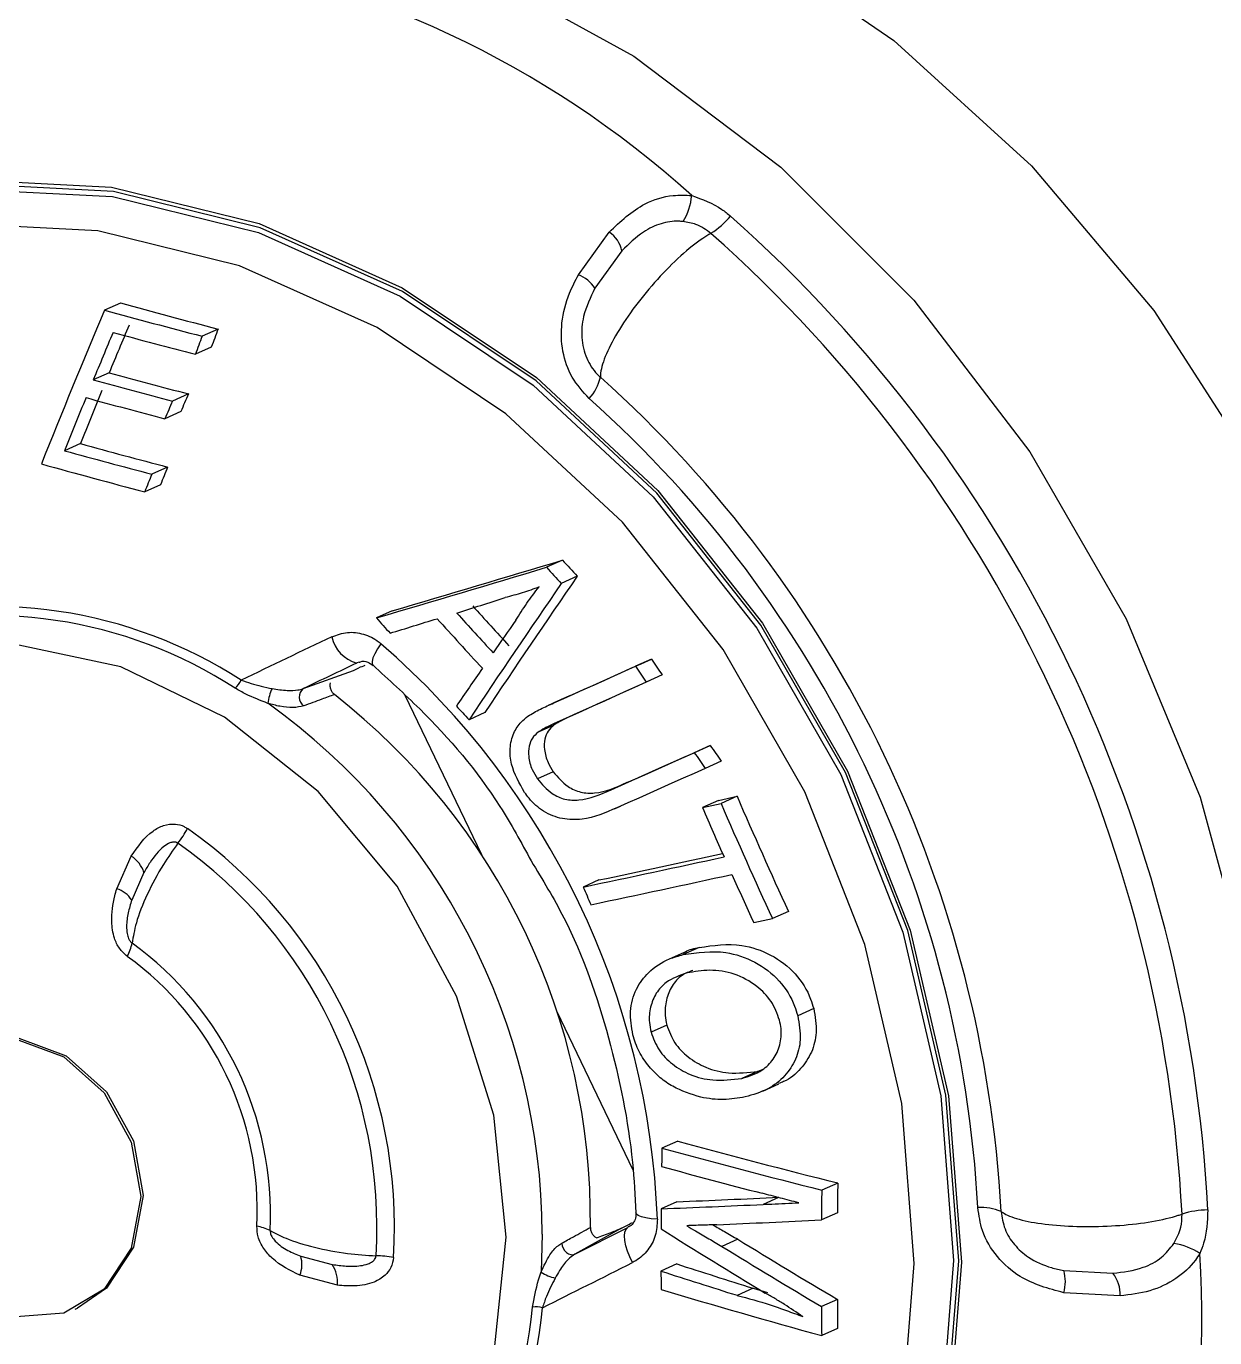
# Model space of a CAD drawing. Header units: millimetres. Extents: x 12 to 854, y 4 to 555.
# Drawn here: x 681.68 to 686.58, y 424.49 to 429.9 of the extents above; entities that cross this region are included whole.
import ezdxf

# ---------------------------------------------------------------- set-up
doc = ezdxf.new("R2010")
doc.units = ezdxf.units.MM

msp = doc.modelspace()

# ---------------------------------------------------------------- linework, layer by layer
at = {"color": 7, "linetype": 'Continuous', "lineweight": 25}
for p, q in [((683.9565, 428.8761), (684.0833, 429.0522)), ((684.1358, 428.9744), (684.0247, 428.8201)), ((682.0665, 428.7594), (682.0005, 428.7298)), ((682.4697, 428.652), (682.4037, 428.6224)), ((682.4415, 428.5774), (682.3757, 428.5479)), ((682.0203, 428.4717), (681.9547, 428.4423)), ((682.3471, 428.3844), (682.2815, 428.355)), ((682.3156, 428.3113), (682.2501, 428.282)), ((681.9013, 428.1794), (681.8361, 428.1501)), ((682.2614, 428.0827), (682.1962, 428.0534)), ((682.2322, 428.0097), (682.1671, 427.9805)), ((683.8906, 427.6987), (683.8246, 427.6692)), ((683.9518, 427.6321), (683.8858, 427.6026)), ((683.188, 427.4896), (683.1229, 427.4604)), ((683.0513, 427.2782), (683.0419, 427.2745)), ((684.2578, 427.2905), (684.1918, 427.2609)), ((682.8209, 427.1688), (683.0283, 427.2442)), ((683.0283, 427.2442), (683.0498, 427.2549)), ((684.3016, 427.2251), (684.2356, 427.1955)), ((683.2405, 427.1419), (683.5562, 426.4849)), ((683.897, 427.1288), (683.8315, 427.0995)), ((683.9199, 427.139), (683.8544, 427.1097)), ((683.897, 427.1288), (683.9199, 427.139)), ((683.57, 427.0697), (683.5049, 427.0405)), ((683.8555, 427.018), (683.7902, 426.9887)), ((683.9217, 427.0536), (683.8563, 427.0243)), ((684.5004, 426.9342), (684.4344, 426.9046)), ((684.5456, 426.8693), (684.4796, 426.8397)), ((683.8525, 426.8261), (683.7873, 426.7969)), ((684.1565, 426.7809), (684.0911, 426.7515)), ((684.105, 426.6726), (684.1306, 426.684)), ((684.5339, 426.708), (684.468, 426.6785)), ((684.468, 426.6785), (684.5448, 426.6952)), ((684.5339, 426.708), (684.6108, 426.7247)), ((684.6108, 426.7247), (684.5448, 426.6952)), ((682.0518, 426.3436), (682.1114, 426.4779)), ((682.1637, 426.4106), (682.1132, 426.2969)), ((684.041, 426.3795), (683.9759, 426.3503)), ((684.8228, 426.2499), (684.7568, 426.2203)), ((684.6796, 426.2037), (684.7568, 426.2203)), ((684.4545, 426.1013), (684.389, 426.072)), ((684.3927, 426.0809), (684.3274, 426.0516)), ((683.8672, 425.8375), (684.1814, 425.1836)), ((684.927, 425.8493), (684.861, 425.8197)), ((684.321, 425.7812), (684.2559, 425.752)), ((684.6957, 425.5901), (684.718, 425.5994)), ((684.6957, 425.5901), (684.6302, 425.5607)), ((684.7177, 425.5085), (684.7833, 425.538)), ((684.3659, 425.3027), (684.3008, 425.2735)), ((685.0263, 425.1295), (684.9604, 425.1)), ((684.3627, 425.0524), (684.2976, 425.0232)), ((685.025, 425.0071), (684.9591, 424.9776)), ((683.9417, 424.8363), (684.1606, 424.9461)), ((684.1339, 424.9431), (684.1555, 424.9538)), ((684.1339, 424.9431), (683.9417, 424.8363)), ((684.6138, 424.8975), (684.5484, 424.8682)), ((682.8106, 424.8275), (682.9408, 424.7934)), ((684.3621, 424.7955), (684.297, 424.7663)), ((682.9617, 424.7082), (682.8074, 424.7491)), ((685.9588, 424.7684), (686.162, 424.7573)), ((684.6768, 424.6956), (684.6114, 424.6662)), ((684.6768, 424.6956), (684.7371, 424.6782)), ((686.1917, 424.664), (685.9588, 424.6768)), ((685.0249, 424.6496), (684.9589, 424.6201)), ((681.8795, 424.6095), (681.8892, 424.6138)), ((685.026, 424.5297), (684.9601, 424.5002))]:
    msp.add_line(p, q, dxfattribs=at)
at = {"color": 8, "linetype": 'Continuous', "lineweight": 25}
for p, q in [((684.7814, 425.0696), (684.7181, 425.0412)), ((683.8071, 424.9186), (683.8023, 424.7625))]:
    msp.add_line(p, q, dxfattribs=at)
at = {"color": 7, "linetype": 'Continuous', "lineweight": 25, "flags": 128}
for points in [[(680.263, 430.3032), (680.6578, 430.5295), (681.2773, 430.7697), (681.9343, 430.8975), (682.6141, 430.9102), (683.3017, 430.8075), (683.9815, 430.5916), (684.6385, 430.2674), (685.258, 429.8421), (685.826, 429.3252), (686.33, 428.7283), (686.7587, 428.0647), (687.1025, 427.3492), (687.3537, 426.5979), (687.5067, 425.8274), (687.558, 425.055)], [(678.5768, 426.5217), (678.735, 427.1565), (678.9934, 427.7358), (679.3439, 428.2419), (679.7761, 428.6593), (680.2768, 428.9755), (680.8308, 429.1809), (681.4212, 429.2691), (682.0301, 429.2375), (682.639, 429.0871), (683.2294, 428.8225), (683.7834, 428.4516), (684.2841, 427.9857), (684.7163, 427.4391), (685.0669, 426.8282), (685.3252, 426.1718), (685.4834, 425.4896), (685.5367, 424.8025)], [(685.5254, 424.8089), (685.4724, 425.4923), (685.315, 426.1707), (685.0581, 426.8235), (684.7095, 427.431), (684.2796, 427.9747), (683.7817, 428.438), (683.2308, 428.8069), (682.6436, 429.0701), (682.038, 429.2197), (681.4324, 429.2511), (680.8453, 429.1633), (680.2943, 428.9591), (679.7964, 428.6446), (679.3666, 428.2294), (679.0179, 427.7261), (678.761, 427.15), (678.6037, 426.5187)], [(678.6171, 426.511), (678.7736, 427.1392), (679.0292, 427.7124), (679.3762, 428.2131), (679.8038, 428.6263), (680.2993, 428.9392), (680.8474, 429.1423), (681.4317, 429.2296), (682.0342, 429.1984), (682.6367, 429.0496), (683.2209, 428.7877), (683.7691, 428.4207), (684.2645, 427.9597), (684.6922, 427.4188), (685.0391, 426.8143), (685.2948, 426.1647), (685.4513, 425.4897), (685.504, 424.8098), (685.4513, 424.1457)], [(685.3414, 424.7978), (685.2903, 425.4577), (685.1383, 426.1129), (684.8902, 426.7435), (684.5535, 427.3302), (684.1383, 427.8553), (683.6574, 428.3027), (683.1253, 428.659), (682.5582, 428.9132), (681.9734, 429.0576), (681.3885, 429.088), (680.8214, 429.0032), (680.2893, 428.806), (679.8084, 428.5023), (679.3933, 428.1013), (679.0565, 427.6152), (678.8084, 427.0588), (678.6565, 426.449)], [(683.6588, 424.9057), (683.6069, 425.4087), (683.4539, 425.9001), (683.2083, 426.3535), (682.8831, 426.7443), (682.4959, 427.0514), (682.0676, 427.2584), (681.6213, 427.3541), (681.181, 427.3333), (680.7705, 427.1972), (680.4119, 426.953), (680.1245, 426.6139), (679.9239, 426.1983), (679.8208, 425.7285), (679.8208, 425.2299), (679.9239, 424.7292), (680.1245, 424.2537)], [(683.9199, 427.139), (683.9619, 427.1579), (684.004, 427.1767), (684.0462, 427.1956), (684.0884, 427.2145), (684.1307, 427.2335), (684.173, 427.2525), (684.2154, 427.2714), (684.2578, 427.2905)], [(683.8544, 427.1097), (683.8964, 427.1285), (683.9384, 427.1473), (683.9805, 427.1662), (684.0227, 427.1851), (684.0649, 427.204), (684.1071, 427.2229), (684.1494, 427.2419), (684.1918, 427.2609)], [(684.3016, 427.2251), (684.2539, 427.2035), (684.2062, 427.182), (684.1586, 427.1605), (684.1111, 427.1391), (684.0636, 427.1177), (684.0163, 427.0963), (683.9689, 427.0749), (683.9217, 427.0536)], [(684.2356, 427.1955), (684.188, 427.174), (684.1404, 427.1525), (684.0929, 427.1311), (684.0454, 427.1096), (683.998, 427.0883), (683.9507, 427.0669), (683.9035, 427.0456), (683.8563, 427.0243)], [(684.0911, 426.7515), (684.1338, 426.7706), (684.1766, 426.7897), (684.2194, 426.8088), (684.2623, 426.8279), (684.3052, 426.847), (684.3482, 426.8662), (684.3913, 426.8854), (684.4344, 426.9046)], [(684.1565, 426.7809), (684.1993, 426.8), (684.2422, 426.8191), (684.2851, 426.8382), (684.328, 426.8573), (684.371, 426.8765), (684.4141, 426.8957), (684.4572, 426.9149), (684.5004, 426.9342)], [(684.4796, 426.8397), (684.4338, 426.8193), (684.388, 426.7989), (684.3423, 426.7785), (684.2967, 426.7581), (684.2511, 426.7378), (684.2056, 426.7175), (684.1602, 426.6972), (684.1148, 426.677)], [(681.6371, 424.5778), (681.4407, 424.6508), (681.2742, 424.7997), (681.1629, 425.0021), (681.1238, 425.227), (681.1629, 425.4402), (681.2742, 425.6093), (681.4407, 425.7086), (681.6371, 425.7228), (681.8335, 425.6499), (682, 425.5009), (682.1113, 425.2985), (682.1504, 425.0736), (682.1113, 424.8604), (682, 424.6913), (681.8335, 424.5921), (681.6371, 424.5778)], [(681.4043, 425.6955), (681.4504, 425.7129), (681.6468, 425.7271), (681.8432, 425.6542), (682.0097, 425.5052), (682.121, 425.3029), (682.1601, 425.0779), (682.121, 424.8647), (682.0097, 424.6956), (681.8892, 424.6138)], [(685.5367, 424.8025), (685.4834, 424.1313), (685.3252, 423.4964), (685.0669, 422.9172), (684.7163, 422.4111), (684.2841, 421.9936), (683.7834, 421.6774), (683.2294, 421.4721), (682.639, 421.3839), (682.0301, 421.4154), (681.4212, 421.5658), (680.8308, 421.8305), (680.2768, 422.2014), (679.7761, 422.6673), (679.3439, 423.2139), (678.9934, 423.8247), (678.735, 424.4812), (678.5768, 425.1634)], [(678.6037, 425.1678), (678.761, 424.4894), (679.0179, 423.8365), (679.3666, 423.229), (679.7964, 422.6854), (680.2943, 422.2221), (680.8453, 421.8532), (681.4324, 421.59), (682.038, 421.4404), (682.6436, 421.409), (683.2308, 421.4967), (683.7817, 421.701), (684.2796, 422.0154), (684.7095, 422.4306), (685.0581, 422.9339), (685.315, 423.51), (685.4724, 424.1414), (685.5254, 424.8089)], [(678.6565, 425.1444), (678.8084, 424.4892), (679.0565, 423.8586), (679.3933, 423.2719), (679.8084, 422.7468), (680.2893, 422.2994), (680.8214, 421.9431), (681.3885, 421.6889), (681.9734, 421.5444), (682.5582, 421.5141), (683.1253, 421.5989), (683.6574, 421.7961), (684.1383, 422.0998), (684.5535, 422.5008), (684.8902, 422.9869), (685.1383, 423.5433), (685.2903, 424.1531), (685.3414, 424.7978)], [(684.1792, 424.8013), (684.1678, 424.8244), (684.1585, 424.8479), (684.1516, 424.8708), (684.1476, 424.8921), (684.1465, 424.911), (684.1483, 424.9267), (684.1531, 424.9386), (684.1606, 424.9461)], [(683.6069, 424.4182), (683.6588, 424.9057)], [(683.8876, 424.8813), (683.8892, 424.8708), (683.8932, 424.8604), (683.8991, 424.851), (683.9067, 424.8432), (683.9154, 424.8375), (683.9245, 424.8343), (683.9335, 424.8339), (683.9417, 424.8363)]]:
    msp.add_lwpolyline(points, dxfattribs=at)
at = {"color": 8, "linetype": 'Continuous', "lineweight": 25, "flags": 128}
for points in [[(682.0173, 430.5285), (682.1694, 430.5151), (682.8589, 430.3826), (683.5362, 430.1349), (684.1856, 429.7777), (684.7918, 429.3195), (685.3405, 428.7709), (685.819, 428.1449), (686.2159, 427.4562), (686.5221, 426.7207), (686.7303, 425.9559), (686.8356, 425.1796), (686.8356, 424.41), (686.7303, 423.6652), (686.5221, 422.9626), (686.2159, 422.3187), (685.8614, 421.8004)], [(683.1416, 427.3541), (683.1274, 427.3328), (683.1163, 427.3129), (683.1087, 427.2953), (683.105, 427.2809), (683.1055, 427.2703), (683.1087, 427.2651)], [(684.2821, 424.9803), (684.2568, 424.9822), (684.2346, 424.9854), (684.2164, 424.9899), (684.2032, 424.9953), (684.1957, 425.0014), (684.1939, 425.0062)]]:
    msp.add_lwpolyline(points, dxfattribs=at)
at = {"color": 7, "linetype": 'Continuous', "lineweight": 25}
for centre, radius, start, end in [((681.7807, 426.6836), 3.8521, 86.4781, 165.8096), ((681.6992, 426.1896), 4.0622, 47.8798, 115.1226), ((684.1917, 429.2208), 0.2327, 327.4526, 355.5432), ((684.3252, 429.3294), 0.334, 302.2076, 320.7147), ((680.6687, 424.7139), 5.8926, 2.96286, 48.36323), ((684.011, 428.9468), 0.1278, 12.457, 55.539), ((680.64, 424.701), 5.8146, 2.96286, 48.36323), ((683.9022, 428.7405), 0.146, 33.0493, 68.1943), ((689.8491, 457.1625), 29.45, 254.67664, 255.48846), ((712.6472, 415.8156), 33.2566, 157.14986, 158.33046), ((689.8614, 457.4262), 29.7535, 254.68065, 255.48418), ((712.934, 415.6715), 33.5083, 157.23422, 157.59674), ((712.7296, 415.7784), 33.2292, 157.17698, 157.54291), ((689.8776, 457.4765), 29.8855, 254.78853, 255.46209), ((712.7005, 417.1961), 32.3286, 159.24586, 159.38717), ((712.9054, 417.1018), 32.6048, 159.30814, 159.44811), ((689.8104, 456.9734), 29.5471, 254.7132, 255.36913), ((689.8226, 457.2355), 29.8488, 254.7168, 255.3661), ((683.8615, 428.4958), 0.1903, 317.0058, 347.0959), ((680.726, 424.74), 4.9818, 3.1337, 48.1924), ((712.5653, 415.8317), 33.1063, 157.74674, 158.15558), ((712.3648, 415.9373), 32.8313, 157.69418, 158.10682), ((689.8036, 457.1499), 29.8398, 254.69036, 255.33697), ((713.4045, 414.9282), 33.8957, 156.66402, 156.79837), ((713.2006, 415.0393), 33.6159, 156.61007, 156.74568), ((680.7791, 424.7638), 4.8327, 3.1337, 48.1924), ((689.7651, 456.9572), 29.8784, 254.61086, 255.32585), ((689.753, 456.6966), 29.5784, 254.60623, 255.32845), ((689.7128, 456.7442), 29.737, 254.45011, 255.30055), ((712.8157, 415.764), 32.9937, 158.13151, 158.26789), ((712.6166, 415.8686), 32.7204, 158.0815, 158.21914), ((638.7778, 577.7883), 156.7321, 286.435476, 286.703129), ((639.1459, 576.7125), 155.5866, 286.443598, 286.71355), ((701.393, 443.7634), 23.8259, 222.49243, 222.70995), ((701.28, 443.6281), 23.5826, 222.49074, 222.71049), ((718.6868, 403.6066), 42.2719, 145.41296, 146.33326), ((718.4644, 403.7945), 41.9447, 145.36734, 146.29591), ((625.7644, 607.1881), 188.7407, 287.797797, 287.86129), ((681.5313, 425.6051), 1.9034, 57.1267, 105.8757), ((701.0931, 443.4231), 23.7076, 222.16274, 222.69868), ((681.5213, 425.5937), 1.8773, 57.1267, 105.8757), ((700.8738, 443.2329), 23.7459, 221.62256, 221.82644), ((633.4752, 588.5753), 168.6678, 287.138646, 287.20765), ((701.1661, 443.5146), 23.9671, 222.06487, 222.72694), ((701.2052, 443.5573), 23.9489, 222.16771, 222.69826), ((719.0392, 402.7446), 43.121, 145.04415, 145.26097), ((754.0054, 278.5173), 164.9589, 115.519228, 115.663378), ((683.0797, 427.4137), 0.1443, 192.3138, 254.7813), ((680.9726, 424.851), 3.3121, 2.2373, 49.0888), ((754.0899, 278.4501), 164.9136, 115.519584, 115.604672), ((703.6739, 440.2507), 23.3442, 213.7231, 213.91625), ((718.4955, 403.1241), 42.458, 145.36871, 145.62414), ((703.8079, 440.3564), 23.5856, 213.72664, 213.91783), ((682.4686, 427.2479), 0.1056, 312.7453, 335.2263), ((682.8721, 427.0855), 0.1982, 155.048, 173.4616), ((682.8497, 427.1339), 0.0452, 129.5431, 233.2294), ((681.2571, 424.9785), 2.7487, 359.3336, 51.9925), ((681.101, 424.907), 2.7062, 0.2459, 54.4274), ((701.2515, 443.5765), 24.2565, 222.79629, 222.97759), ((703.9827, 440.4757), 23.7973, 214.76977, 214.9602), ((703.8485, 440.37), 23.5557, 214.77698, 214.96936), ((706.1481, 436.055), 23.6209, 203.38821, 203.92784), ((706.1823, 436.0702), 23.5812, 203.42604, 204.68948), ((706.0282, 436.0019), 23.3403, 203.42022, 204.6967), ((682.0058, 426.768), 0.3807, 321.4631, 332.4052), ((681.1885, 424.9479), 2.0088, 356.4135, 54.9126), ((681.1932, 424.95), 1.9318, 356.4135, 54.9126), ((682.041, 426.3691), 0.1296, 18.6971, 57.0738), ((662.9753, 525.9001), 101.7408, 281.912219, 282.247051), ((663.2049, 525.021), 100.8181, 281.92724, 282.223712), ((662.9618, 525.9708), 101.8905, 281.920548, 282.255112), ((706.1448, 436.0536), 23.6173, 204.12038, 204.64923), ((682.0149, 426.2313), 0.1182, 33.6922, 71.7909), ((705.8658, 435.9298), 23.8942, 203.63518, 203.82556), ((681.9244, 426.1582), 0.1945, 331.1928, 348.2543), ((681.3055, 425.0008), 1.38, 357.2292, 54.0969), ((681.334, 425.0136), 1.2974, 357.2292, 54.0969), ((709.2554, 424.8333), 24.9585, 178.98948, 179.164), ((693.792, 460.0156), 36.0153, 254.72011, 255.80516), ((693.7547, 459.7709), 35.724, 254.76286, 255.85789), ((693.7266, 459.7771), 35.8416, 254.75071, 255.43644), ((709.2428, 424.8161), 24.2185, 179.25849, 179.54812), ((682.0547, 483.1378), 58.1313, 272.275424, 272.690777), ((709.4229, 424.7866), 24.4646, 179.26601, 179.55271), ((708.936, 424.8368), 24.6391, 179.56657, 179.75878), ((681.9999, 483.5407), 58.5626, 272.248581, 272.660357), ((685.6206, 424.8256), 0.203, 66.8597, 94.5198), ((686.5594, 424.6355), 0.383, 90.8886, 107.085), ((682.5976, 424.7517), 0.2018, 64.6749, 80.7994), ((681.9778, 484.378), 59.4752, 272.456924, 272.873282), ((699.405, 448.974), 28.3876, 237.84573, 238.86589), ((699.4166, 448.9828), 28.2706, 238.42505, 239.39792), ((682.3527, 424.5705), 4.1763, 297.7283, 3.6839), ((699.5087, 449.1578), 28.5271, 238.37054, 239.33397), ((686.3767, 424.6244), 0.2581, 56.1813, 81.8422), ((682.6926, 424.793), 0.1229, 339.0401, 16.2819), ((682.8264, 424.7201), 0.1358, 354.9486, 32.6688), ((683.1177, 424.4135), 0.4157, 79.5094, 89.5153), ((513.2653, 765.2569), 380.9483, 296.594916, 296.657346), ((694.7817, 457.074), 33.9185, 252.10975, 252.66756), ((683.8996, 424.9094), 0.1763, 236.4774, 257.283), ((708.5962, 424.837), 24.2993, 180.16675, 180.34645), ((694.8287, 457.3029), 34.1986, 252.06391, 252.61663), ((685.8106, 424.7226), 0.1551, 342.844, 17.183), ((686.0536, 424.6714), 0.1383, 356.9457, 38.4142), ((694.361, 458.5556), 35.3292, 253.44995, 254.56804), ((708.6009, 424.8163), 23.5767, 180.40494, 180.69635), ((681.8418, 424.7997), 1.9337, 306.8193, 354.5929), ((681.8563, 424.8), 1.9606, 306.8193, 354.5929), ((683.7815, 424.5027), 0.1156, 76.687, 97.2586), ((708.7811, 424.7867), 23.8227, 180.4008, 180.68922)]:
    msp.add_arc(centre, radius, start, end, dxfattribs=at)
for major_axis, ratio, start_param, end_param in [((24.5925, 8.3463), 0.010464, 2.036951, 2.038116), ((22.4697, 12.7644), 0.004578, 4.246023, 4.247189)]:
    msp.add_ellipse((694.2066, 430.7851), major_axis=major_axis, ratio=ratio, start_param=start_param, end_param=end_param, dxfattribs=at)
for points, knots in [([(684.0833, 429.0522), (684.1297, 429.0957), (684.2065, 429.1678), (684.3325, 429.2071), (684.3981, 429.2039), (684.4237, 429.2027)], [0, 0, 0, 0, 0.482423, 0.798085, 1, 1, 1, 1]), ([(684.4237, 429.2027), (684.4671, 429.1872), (684.5248, 429.1665), (684.5721, 429.1275), (684.5838, 429.1179)], [0, 0, 0, 0, 0.752088, 1, 1, 1, 1]), ([(684.3879, 429.0956), (684.382, 429.0961), (684.3518, 429.0984), (684.2947, 429.0895), (684.2116, 429.0498), (684.164, 429.0025), (684.1358, 428.9744)], [0, 0, 0, 0, 0.062362, 0.319774, 0.595585, 1, 1, 1, 1]), ([(684.5033, 429.0467), (684.4834, 429.0609), (684.4483, 429.0858), (684.4061, 429.0926), (684.3879, 429.0956)], [0, 0, 0, 0, 0.567652, 1, 1, 1, 1]), ([(684.5033, 429.0467), (684.4923, 429.0402), (684.4545, 429.0177), (684.3791, 428.9573), (684.2813, 428.8593), (684.1891, 428.7475), (684.1132, 428.6351), (684.0623, 428.5348), (684.0472, 428.4787), (684.0471, 428.4565), (684.0471, 428.4533)], [0, 0, 0, 0, 0.062589, 0.214629, 0.366687, 0.51878, 0.670909, 0.82306, 0.975209, 1, 1, 1, 1]), ([(684.0007, 428.3661), (683.9753, 428.3936), (683.9244, 428.4486), (683.8868, 428.5601), (683.883, 428.6808), (683.9112, 428.7886), (683.9435, 428.8509), (683.9565, 428.8761)], [0, 0, 0, 0, 0.205574, 0.410977, 0.620907, 0.847176, 1, 1, 1, 1]), ([(684.0247, 428.8201), (684.0062, 428.7823), (683.9753, 428.7187), (683.9658, 428.6163), (683.9852, 428.5321), (684.0192, 428.4793), (684.0426, 428.4575), (684.0471, 428.4533)], [0, 0, 0, 0, 0.318628, 0.535708, 0.753949, 0.95248, 1, 1, 1, 1]), ([(683.7941, 427.5881), (683.7711, 427.5796), (683.7365, 427.5668), (683.6894, 427.5536), (683.6656, 427.5474), (683.6538, 427.5444)], [0, 0, 0, 0, 0.498901, 0.749381, 1, 1, 1, 1]), ([(683.6975, 427.4506), (683.7126, 427.4742), (683.7353, 427.5096), (683.7679, 427.5552), (683.7854, 427.5771), (683.7941, 427.5881)], [0, 0, 0, 0, 0.499124, 0.749399, 1, 1, 1, 1]), ([(682.9388, 427.3829), (682.96, 427.3904), (683.0025, 427.4055), (683.0709, 427.3969), (683.1167, 427.3744), (683.1382, 427.3569), (683.1416, 427.3541)], [0, 0, 0, 0, 0.314204, 0.628521, 0.939871, 1, 1, 1, 1]), ([(683.0513, 427.2773), (683.0531, 427.2782), (683.0646, 427.2836), (683.0833, 427.282), (683.1019, 427.2695), (683.1089, 427.2648)], [0, 0, 0, 0, 0.102269, 0.659177, 1, 1, 1, 1]), ([(683.1088, 427.265), (683.1737, 427.2061), (683.3645, 427.0328), (683.5944, 426.765), (683.7201, 426.5341), (683.7613, 426.4583)], [0, 0, 0, 0, 0.257281, 0.755993, 1, 1, 1, 1]), ([(682.6753, 427.1081), (682.6443, 427.1201), (682.5967, 427.1385), (682.5549, 427.1621), (682.5403, 427.1704)], [0, 0, 0, 0, 0.651575, 1, 1, 1, 1]), ([(682.5645, 427.2037), (682.5918, 427.1945), (682.6329, 427.1806), (682.6775, 427.172), (682.6925, 427.1691)], [0, 0, 0, 0, 0.66487, 1, 1, 1, 1]), ([(682.6925, 427.1691), (682.7135, 427.1658), (682.7506, 427.1598), (682.7946, 427.1611), (682.8138, 427.1667), (682.8209, 427.1688)], [0, 0, 0, 0, 0.449388, 0.79343, 1, 1, 1, 1]), ([(682.9317, 427.192), (682.9312, 427.1875), (682.9301, 427.1786), (682.9337, 427.1647), (682.9404, 427.1526), (682.9467, 427.147), (682.9497, 427.1443)], [0, 0, 0, 0, 0.258453, 0.516921, 0.775244, 1, 1, 1, 1]), ([(682.9497, 427.1443), (682.9323, 427.1379), (682.89, 427.1224), (682.8476, 427.1069), (682.8227, 427.0978)], [0, 0, 0, 0, 0.410381, 1, 1, 1, 1]), ([(683.7476, 427.0548), (683.7647, 427.0651), (683.7904, 427.0806), (683.8268, 427.0974), (683.8452, 427.1056), (683.8544, 427.1097)], [0, 0, 0, 0, 0.4971616, 0.7485137, 1, 1, 1, 1]), ([(682.8227, 427.0978), (682.8085, 427.0945), (682.7804, 427.0881), (682.7275, 427.0939), (682.6919, 427.1036), (682.6753, 427.1081)], [0, 0, 0, 0, 0.348734, 0.695761, 1, 1, 1, 1]), ([(683.7343, 426.7409), (683.7127, 426.7784), (683.6801, 426.835), (683.671, 426.9229), (683.6859, 426.9843), (683.7151, 427.0283), (683.7383, 427.0472), (683.7476, 427.0548)], [0, 0, 0, 0, 0.36167, 0.54636, 0.732868, 0.893698, 1, 1, 1, 1]), ([(683.8563, 427.0243), (683.845, 427.0189), (683.828, 427.0109), (683.8059, 426.9993), (683.7954, 426.9922), (683.7902, 426.9887)], [0, 0, 0, 0, 0.498705, 0.748893, 1, 1, 1, 1]), ([(683.8555, 427.018), (683.8468, 427.0104), (683.8294, 426.9952), (683.8156, 426.9589), (683.8145, 426.9136), (683.8274, 426.8667), (683.8448, 426.8385), (683.8525, 426.8261)], [0, 0, 0, 0, 0.167211, 0.33615, 0.535712, 0.796176, 1, 1, 1, 1]), ([(683.9217, 427.0536), (683.9104, 427.0483), (683.8934, 427.0402), (683.8712, 427.0285), (683.8607, 427.0215), (683.8555, 427.018)], [0, 0, 0, 0, 0.498706, 0.748894, 1, 1, 1, 1]), ([(683.7902, 426.9887), (683.7815, 426.9812), (683.7641, 426.966), (683.7504, 426.9297), (683.7493, 426.8844), (683.7622, 426.8375), (683.7797, 426.8093), (683.7873, 426.7969)], [0, 0, 0, 0, 0.167081, 0.33589, 0.535432, 0.795957, 1, 1, 1, 1]), ([(683.7873, 426.7969), (683.8061, 426.7746), (683.8378, 426.737), (683.9004, 426.7093), (683.9865, 426.7059), (684.0476, 426.7326), (684.0911, 426.7515)], [0, 0, 0, 0, 0.245003, 0.41349, 0.582317, 1, 1, 1, 1]), ([(683.8525, 426.8261), (683.8713, 426.8038), (683.903, 426.7663), (683.9657, 426.7385), (684.0519, 426.7352), (684.113, 426.7619), (684.1565, 426.7809)], [0, 0, 0, 0, 0.244928, 0.413368, 0.582146, 1, 1, 1, 1]), ([(684.1148, 426.677), (684.068, 426.657), (683.9961, 426.6264), (683.8894, 426.6279), (683.8119, 426.6581), (683.762, 426.7022), (683.7402, 426.7326), (683.7343, 426.7409)], [0, 0, 0, 0, 0.359351, 0.552775, 0.746641, 0.930472, 1, 1, 1, 1]), ([(682.1114, 426.4779), (682.1381, 426.5166), (682.1747, 426.5697), (682.2439, 426.6065), (682.289, 426.613), (682.3232, 426.6041), (682.3386, 426.5945), (682.3432, 426.5917)], [0, 0, 0, 0, 0.4708583, 0.6438427, 0.818186, 0.9461683, 1, 1, 1, 1]), ([(682.3036, 426.5308), (682.2832, 426.5019), (682.2357, 426.4345), (682.1741, 426.3187), (682.1292, 426.2045), (682.1193, 426.1455), (682.1148, 426.1187)], [0, 0, 0, 0, 0.2094483, 0.4883807, 0.7676366, 1, 1, 1, 1]), ([(682.3036, 426.5308), (682.3009, 426.5324), (682.2954, 426.5355), (682.2839, 426.5363), (682.2664, 426.5318), (682.2294, 426.5074), (682.1946, 426.4631), (682.1719, 426.4245), (682.1637, 426.4106)], [0, 0, 0, 0, 0.048508, 0.096801, 0.175983, 0.321769, 0.75629, 1, 1, 1, 1]), ([(683.7613, 426.4583), (683.8081, 426.3812), (683.9464, 426.1534), (684.0917, 425.7299), (684.1765, 425.3164), (684.19, 425.0756), (684.1939, 425.0062)], [0, 0, 0, 0, 0.1753557, 0.518257, 0.8610074, 1, 1, 1, 1]), ([(682.0948, 426.0646), (682.0833, 426.0748), (682.0604, 426.0954), (682.0376, 426.1462), (682.0263, 426.2211), (682.0362, 426.2901), (682.0489, 426.3338), (682.0518, 426.3436)], [0, 0, 0, 0, 0.155667, 0.310345, 0.532729, 0.895133, 1, 1, 1, 1]), ([(682.1132, 426.2969), (682.1078, 426.2792), (682.097, 426.2435), (682.0908, 426.1975), (682.0929, 426.1617), (682.0986, 426.1409), (682.106, 426.1268), (682.112, 426.1213), (682.1148, 426.1187)], [0, 0, 0, 0, 0.30313, 0.609507, 0.766757, 0.877763, 0.941122, 1, 1, 1, 1]), ([(684.389, 426.072), (684.4478, 426.0803), (684.5475, 426.0943), (684.6868, 426.046), (684.7888, 425.9696), (684.8418, 425.8845), (684.8571, 425.8327), (684.861, 425.8197)], [0, 0, 0, 0, 0.305551, 0.51805, 0.73059, 0.932169, 1, 1, 1, 1]), ([(684.3932, 426.0801), (684.3946, 426.0811), (684.4126, 426.0931), (684.4344, 426.0974), (684.4545, 426.1013)], [0, 0, 0, 0, 0.080967, 1, 1, 1, 1]), ([(684.4545, 426.1013), (684.5133, 426.1096), (684.6131, 426.1237), (684.7525, 426.0755), (684.8547, 425.9992), (684.9077, 425.9141), (684.9231, 425.8623), (684.927, 425.8493)], [0, 0, 0, 0, 0.305437, 0.518005, 0.730617, 0.932183, 1, 1, 1, 1]), ([(684.1809, 425.7414), (684.1755, 425.7735), (684.1648, 425.8379), (684.1898, 425.9296), (684.2466, 426.0059), (684.3173, 426.0517), (684.3699, 426.0666), (684.389, 426.072)], [0, 0, 0, 0, 0.2134506, 0.4280322, 0.6212373, 0.8620622, 1, 1, 1, 1]), ([(684.4045, 425.9958), (684.3743, 425.9855), (684.3248, 425.9685), (684.2744, 425.9142), (684.2516, 425.8558), (684.2462, 425.7996), (684.2532, 425.7652), (684.2559, 425.752)], [0, 0, 0, 0, 0.29946, 0.49139, 0.683806, 0.877947, 1, 1, 1, 1]), ([(684.4285, 426.0062), (684.4131, 426.0005), (684.3786, 425.9877), (684.34, 425.9431), (684.3167, 425.8852), (684.3114, 425.8288), (684.3183, 425.7945), (684.321, 425.7812)], [0, 0, 0, 0, 0.180809, 0.405285, 0.630335, 0.857266, 1, 1, 1, 1]), ([(684.786, 425.8011), (684.7761, 425.8279), (684.7563, 425.8817), (684.6888, 425.9486), (684.6014, 425.9967), (684.4995, 426.0122), (684.4354, 426.0011), (684.4045, 425.9958)], [0, 0, 0, 0, 0.175914, 0.352504, 0.576043, 0.795575, 1, 1, 1, 1]), ([(684.861, 425.8197), (684.8671, 425.7865), (684.8784, 425.7252), (684.8555, 425.6379), (684.8091, 425.5667), (684.7368, 425.5113), (684.6764, 425.4938), (684.6446, 425.4847)], [0, 0, 0, 0, 0.215038, 0.397267, 0.578924, 0.778097, 1, 1, 1, 1]), ([(684.927, 425.8493), (684.9331, 425.8161), (684.9443, 425.7549), (684.9216, 425.6673), (684.8746, 425.5972), (684.8245, 425.5541), (684.7894, 425.5425), (684.7825, 425.5402)], [0, 0, 0, 0, 0.259788, 0.479985, 0.699486, 0.940352, 1, 1, 1, 1]), ([(684.321, 425.7812), (684.3305, 425.7559), (684.3493, 425.7052), (684.4091, 425.6457), (684.4849, 425.6008), (684.5847, 425.5772), (684.656, 425.5855), (684.6957, 425.5901)], [0, 0, 0, 0, 0.170464, 0.341265, 0.523994, 0.734277, 1, 1, 1, 1]), ([(684.6302, 425.5607), (684.6597, 425.5699), (684.7099, 425.5854), (684.7627, 425.6385), (684.7911, 425.6981), (684.796, 425.7556), (684.7885, 425.7895), (684.786, 425.8011)], [0, 0, 0, 0, 0.287662, 0.488095, 0.688512, 0.893605, 1, 1, 1, 1]), ([(684.2484, 425.6095), (684.2408, 425.6194), (684.2255, 425.6391), (684.2068, 425.6715), (684.1913, 425.7056), (684.1844, 425.7294), (684.1809, 425.7414)], [0, 0, 0, 0, 0.250136, 0.500406, 0.748472, 1, 1, 1, 1]), ([(684.2559, 425.752), (684.2653, 425.7266), (684.2842, 425.6759), (684.344, 425.6164), (684.4197, 425.5715), (684.5194, 425.5478), (684.5905, 425.5561), (684.6302, 425.5607)], [0, 0, 0, 0, 0.1706, 0.341537, 0.524404, 0.73468, 1, 1, 1, 1]), ([(684.4613, 425.4835), (684.4216, 425.4959), (684.3622, 425.5144), (684.2923, 425.5628), (684.2632, 425.5938), (684.2484, 425.6095)], [0, 0, 0, 0, 0.498903, 0.745514, 1, 1, 1, 1]), ([(684.6446, 425.4847), (684.615, 425.4797), (684.5701, 425.4721), (684.5082, 425.4749), (684.477, 425.4806), (684.4613, 425.4835)], [0, 0, 0, 0, 0.489367, 0.74303, 1, 1, 1, 1]), ([(684.8653, 425.0481), (684.84, 425.0545), (684.8022, 425.0641), (684.7518, 425.0774), (684.7266, 425.0839), (684.7141, 425.0871)], [0, 0, 0, 0, 0.49999, 0.749996, 1, 1, 1, 1]), ([(684.1927, 425.0066), (684.193, 425.0011), (684.1939, 424.9862), (684.1848, 424.9669), (684.1748, 424.9524), (684.1637, 424.949), (684.1609, 424.9481)], [0, 0, 0, 0, 0.1748951, 0.4795081, 0.8711369, 1, 1, 1, 1]), ([(684.7181, 425.0412), (684.7303, 425.0418), (684.761, 425.0432), (684.81, 425.0453), (684.8469, 425.0472), (684.8653, 425.0481)], [0, 0, 0, 0, 0.249995, 0.624993, 1, 1, 1, 1]), ([(685.9588, 424.6768), (685.8962, 424.6938), (685.793, 424.7219), (685.6801, 424.8218), (685.6191, 424.9234), (685.609, 424.996), (685.6046, 425.028)], [0, 0, 0, 0, 0.356484, 0.586818, 0.817791, 1, 1, 1, 1]), ([(685.7004, 425.0123), (685.7064, 425.0082), (685.7279, 424.9937), (685.7935, 424.9725), (685.909, 424.9547), (686.0473, 424.9479), (686.1921, 424.953), (686.3269, 424.9693), (686.4076, 424.9881), (686.4416, 424.9998), (686.4469, 425.0016)], [0, 0, 0, 0, 0.059794, 0.211889, 0.364018, 0.516168, 0.668316, 0.820439, 0.972525, 1, 1, 1, 1]), ([(685.7004, 425.0123), (685.7042, 424.9877), (685.7117, 424.9386), (685.7532, 424.8727), (685.8184, 424.8149), (685.8912, 424.7829), (685.9418, 424.772), (685.9588, 424.7684)], [0, 0, 0, 0, 0.194399, 0.388608, 0.587573, 0.86165, 1, 1, 1, 1]), ([(686.4134, 424.8799), (686.4249, 424.9017), (686.4451, 424.9399), (686.4463, 424.983), (686.4469, 425.0016)], [0, 0, 0, 0, 0.569264, 1, 1, 1, 1]), ([(686.5534, 425.0185), (686.5515, 424.9716), (686.5489, 424.9094), (686.526, 424.8529), (686.5204, 424.8389)], [0, 0, 0, 0, 0.752077, 1, 1, 1, 1]), ([(682.8074, 424.7491), (682.7669, 424.7688), (682.7108, 424.7961), (682.6565, 424.8579), (682.6323, 424.9043), (682.6306, 424.9364), (682.6299, 424.9509)], [0, 0, 0, 0, 0.476924, 0.661342, 0.8471, 1, 1, 1, 1]), ([(683.8876, 424.8813), (683.9037, 424.8903), (683.9431, 424.912), (683.9825, 424.9338), (684.0057, 424.9466)], [0, 0, 0, 0, 0.410381, 1, 1, 1, 1]), ([(684.0057, 424.9466), (684.006, 424.9419), (684.0066, 424.9326), (684.0127, 424.9193), (684.0213, 424.9089), (684.0284, 424.9047), (684.0316, 424.9029)], [0, 0, 0, 0, 0.261173, 0.522421, 0.78194, 1, 1, 1, 1]), ([(684.2821, 424.9803), (684.2807, 424.9572), (684.2778, 424.9109), (684.2451, 424.8508), (684.2081, 424.8168), (684.1839, 424.8038), (684.1792, 424.8013)], [0, 0, 0, 0, 0.307355, 0.614599, 0.924682, 1, 1, 1, 1]), ([(684.5274, 424.9575), (684.5067, 424.9568), (684.4758, 424.9559), (684.4346, 424.9544), (684.414, 424.9537), (684.4037, 424.9534)], [0, 0, 0, 0, 0.499995, 0.749997, 1, 1, 1, 1]), ([(684.4037, 424.9534), (684.4157, 424.9461), (684.4456, 424.928), (684.4939, 424.8998), (684.5302, 424.8787), (684.5484, 424.8682)], [0, 0, 0, 0, 0.249965, 0.624972, 1, 1, 1, 1]), ([(684.5117, 424.957), (684.5275, 424.9477), (684.5615, 424.9277), (684.5956, 424.908), (684.6138, 424.8975)], [0, 0, 0, 0, 0.466563, 1, 1, 1, 1]), ([(682.684, 424.9341), (682.7047, 424.923), (682.7532, 424.897), (682.8641, 424.8628), (682.9955, 424.8377), (683.082, 424.8318), (683.1212, 424.8292)], [0, 0, 0, 0, 0.2098222, 0.4891728, 0.768619, 1, 1, 1, 1]), ([(682.684, 424.9341), (682.6842, 424.9303), (682.6849, 424.9217), (682.6922, 424.9056), (682.7144, 424.8776), (682.7552, 424.8505), (682.7928, 424.8349), (682.8106, 424.8275)], [0, 0, 0, 0, 0.060752, 0.139356, 0.276067, 0.657463, 1, 1, 1, 1]), ([(684.0316, 424.9029), (684.0509, 424.9102), (684.0743, 424.919), (684.1028, 424.9302), (684.1126, 424.9341), (684.1196, 424.9369), (684.1251, 424.9392), (684.1291, 424.9409), (684.1322, 424.9423), (684.1334, 424.9428), (684.1339, 424.9431)], [0, 0, 0, 0, 0.612176, 0.74147, 0.828526, 0.887443, 0.927676, 0.969497, 0.985761, 1, 1, 1, 1]), ([(683.8023, 424.7625), (683.8138, 424.7874), (683.8337, 424.8306), (683.8654, 424.8671), (683.8824, 424.878), (683.8876, 424.8813)], [0, 0, 0, 0, 0.486904, 0.843488, 1, 1, 1, 1]), ([(686.162, 424.7573), (686.2043, 424.7625), (686.2756, 424.7713), (686.3639, 424.8172), (686.3974, 424.8597), (686.4134, 424.8799)], [0, 0, 0, 0, 0.434945, 0.731111, 1, 1, 1, 1]), ([(686.5204, 424.8389), (686.5144, 424.8297), (686.4884, 424.7895), (686.4229, 424.7295), (686.3145, 424.6787), (686.2331, 424.6689), (686.1917, 424.664)], [0, 0, 0, 0, 0.085878, 0.375364, 0.681912, 1, 1, 1, 1]), ([(682.9408, 424.7934), (682.9598, 424.7909), (682.9981, 424.7857), (683.0484, 424.7862), (683.085, 424.7937), (683.1049, 424.8031), (683.1155, 424.8128), (683.1203, 424.8215), (683.121, 424.827), (683.1212, 424.8292)], [0, 0, 0, 0, 0.291586, 0.586246, 0.74759, 0.850142, 0.915329, 0.965985, 1, 1, 1, 1]), ([(683.1934, 424.8223), (683.1907, 424.8082), (683.1855, 424.78), (683.1567, 424.7441), (683.1066, 424.714), (683.0376, 424.7017), (682.9858, 424.7061), (682.9617, 424.7082)], [0, 0, 0, 0, 0.141277, 0.281947, 0.468635, 0.753541, 1, 1, 1, 1]), ([(683.9417, 424.8363), (683.9316, 424.8291), (683.9091, 424.8129), (683.8819, 424.7755), (683.8666, 424.7479), (683.8608, 424.7375)], [0, 0, 0, 0, 0.331603, 0.745567, 1, 1, 1, 1]), ([(683.7669, 424.6174), (683.774, 424.655), (683.7832, 424.7035), (683.7988, 424.7516), (683.8023, 424.7625)], [0, 0, 0, 0, 0.774383, 1, 1, 1, 1]), ([(683.8608, 424.7375), (683.8476, 424.7122), (683.8264, 424.6716), (683.8131, 424.6307), (683.8081, 424.6153)], [0, 0, 0, 0, 0.624202, 1, 1, 1, 1]), ([(684.8821, 424.5785), (684.8569, 424.5956), (684.8191, 424.6213), (684.7671, 424.6529), (684.7406, 424.6679), (684.7274, 424.6754)], [0, 0, 0, 0, 0.4992773, 0.7495149, 1, 1, 1, 1]), ([(684.6114, 424.6662), (684.6568, 424.6538), (684.7251, 424.6352), (684.8149, 424.6037), (684.8597, 424.5869), (684.8821, 424.5785)], [0, 0, 0, 0, 0.498571, 0.7491895, 1, 1, 1, 1])]:
    msp.add_open_spline(points, degree=3, knots=knots, dxfattribs=at)

doc.saveas('drawing.dxf')
